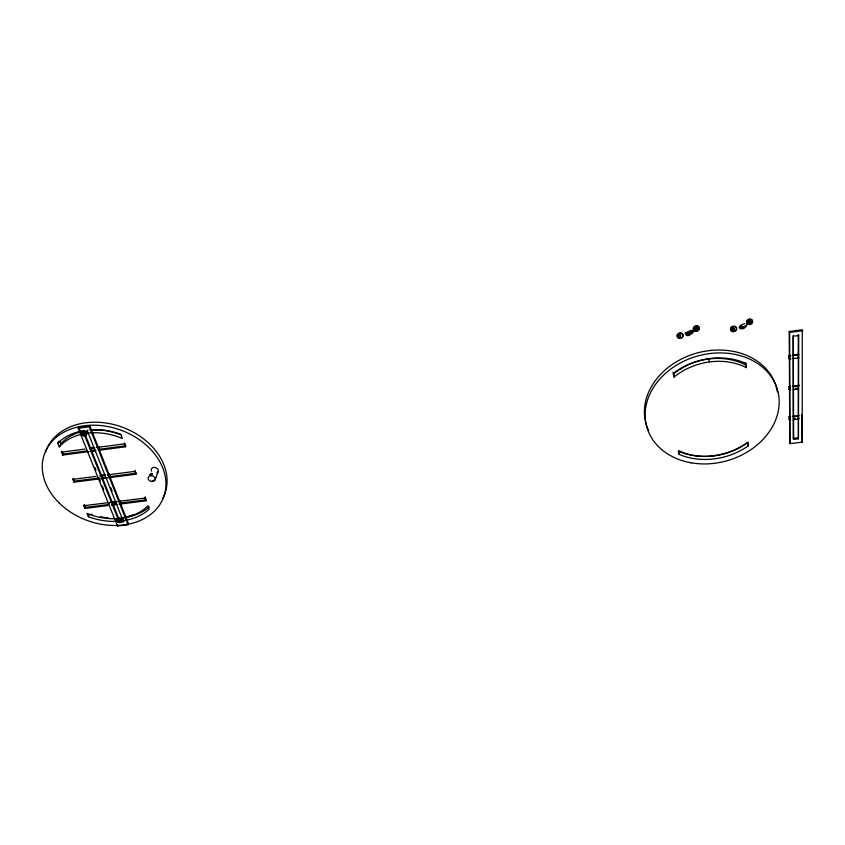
<?xml version="1.0" encoding="UTF-8"?>
<svg xmlns="http://www.w3.org/2000/svg" width="845" height="845" viewBox="0 0 845 845"><rect width="100%" height="100%" fill="white"/><g stroke="black" fill="none" stroke-linecap="round" stroke-linejoin="round"><path stroke-width="1.27" d="M798.419 438.808L798.25 334.557L798.715 335.518L798.419 438.808L793.645 439.4L793.212 335.233M801.873 414.525L802.19 442.157L789.874 443.667L789.198 331.493L802.275 329.73L802.19 442.157M747.466 322.346C749.029 318.301 755.071 323.022 749.114 323.36M748.512 322.209L749.631 321.375L750.888 321.839L742.322 327.987C738.519 329.793 742.142 324.966 742.322 327.987M119.42 520.816C127.426 520.488 115.11 517.161 119.261 520.414M119.166 504.18L145.984 500.821L146.375 499.775L119.599 503.124L120.951 503.06L119.979 500.589L118.321 501.539M155.079 479.875A3.655 2.82 17.8 0 0 150.801 475.746A3.655 2.82 17.8 0 0 149.047 480.298A3.655 2.82 17.8 0 0 155.079 479.875L158.195 471.531M145.984 500.821L144.928 498.064L145.329 497.018M128.049 524.713L128.451 523.646L89.802 425.795L78.691 427.295L78.194 428.299L117.487 526.002L128.049 524.713L89.316 426.799L89.802 425.795M83.993 430.527L83.095 431.584L119.377 522.252L123.476 521.745L123.888 520.689L122.599 517.446M149.966 474.563L150.97 473.559A1.31 0.94 -27.9 0 1 151.942 473.453L152.332 473.622A1.341 0.592 -8.2 0 1 152.565 473.918M117.487 526.002L117.909 524.946M108.699 477.721L135.887 474.225L136.161 472.841M120.951 503.06L119.303 504.021M135.887 474.225L134.809 471.383L135.221 470.348M98.865 450.3L125.472 446.794L125.905 445.78L98.347 449.413M695.245 328.737L696.502 328.061L697.569 328.589L688.664 334.768L686.858 334.715L695.625 328.325M125.472 446.794L124.363 443.857L124.796 442.843M115.987 521.386A57.946 44.067 19.7 0 1 88.398 516.739L89.316 514.637M107.737 505.606L84.954 508.458L85.419 507.401L84.352 504.845M84.954 508.458L83.813 505.722L84.278 504.676M98.347 447.449L98.696 446.688L97.323 446.868M99.668 478.883L73.99 482.178L74.476 481.143L73.452 478.682M73.99 482.178L72.818 479.358L73.304 478.323M123.476 521.745L87.394 431.003L87.88 429.999M88.736 451.631L62.678 455.064L63.185 454.05L62.203 451.695M62.678 455.064L61.463 452.159L61.981 451.145M58.77 441.227L57.745 443.234L59.266 446.889L60.808 443.868A54.122 41.236 19.7 0 1 79.916 432.091M744.772 323.603C733.354 326.994 742.618 332.159 746.547 325.948M743.082 328.293C745.142 326.508 741.171 325.6 739.945 326.857M686.404 333.574C684.313 335.275 688.01 336.289 689.203 335.222C694.326 330.089 675.884 336.923 691.453 330.258M750.54 322.42L750.001 322.663M689.383 335.116L693.037 332.708M697.199 329.149L696.618 329.392M688.707 334.747L688.865 333.786L687.26 333.838M151.91 474.732L149.945 474.848M78.194 428.299L89.316 426.799M789.198 331.493L789.652 332.455L802.75 330.691M83.095 431.584L87.394 431.003M793.666 336.194L798.715 335.518M89.781 447.861L93.203 447.406M790.867 358.956L789.262 359.167L788.924 358.428L788.924 355.439L790.529 355.227M792.948 354.911L798.588 354.161M61.463 452.159L84.944 449.065M89.422 448.621L94.915 447.903M96.731 447.501L124.363 443.857M790.867 355.956L789.262 356.167L788.924 355.439M793.286 355.639L798.926 354.889M63.185 454.05L86.591 450.966M90.51 450.448L94.936 449.952M788.924 358.428L790.54 358.217M797.775 357.266L798.578 357.16M90.478 451.251L95.96 450.522M98.707 450.163L99.731 449.318L98.696 446.688M793.286 358.629L798.916 357.889M90.035 451.462L93.964 450.945M100.713 475.186L102.065 475.017M103.417 474.837L105.445 474.584M108.149 474.235L109.501 474.056L107.811 475.006M790.117 390.105L788.998 389.45L788.998 386.556L790.571 386.355M792.948 386.049L799.285 385.236M72.818 479.358L95.95 476.379M99.826 475.883L103.692 475.386M107.569 474.89L134.809 471.383M100.375 475.967L105.107 475.355M790.117 387.211L788.998 386.556M793.286 386.799L798.831 386.08M74.476 481.143L97.555 478.175M101.727 477.731L102.403 477.647M103.079 477.562L105.783 477.214M108.477 476.865L136.298 473.2M788.998 389.45L790.582 389.249M795.325 388.647L798.483 388.235M101.389 478.513L106.797 477.816M108.825 477.552L110.505 476.601L109.692 474.531M793.286 389.693L798.821 388.985M100.956 478.714L107.4 477.89M111.308 501.676L112.638 501.507M118.638 500.758L119.303 500.673M790.17 420.123L789.072 419.447L789.061 416.648L790.624 416.458M792.959 416.162L799.19 415.381M83.813 505.722L109.174 502.543M110.441 502.384L116.811 501.592M118.078 501.434L144.928 498.064M110.98 502.469L116.314 501.793M790.17 417.324L789.061 416.648M793.286 416.934L798.736 416.247M85.419 507.401L108.171 504.56M112.29 504.148L114.286 503.895M114.952 503.81L115.617 503.726M789.072 419.447L790.624 419.257M794.511 418.771L795.293 418.676M797.627 418.381L799.18 418.19M111.973 504.93L117.297 504.264M793.286 419.733L798.736 419.046M111.54 505.13L115.353 504.655M123.782 520.7L121.226 521.016A57.946 44.067 19.7 0 0 149.164 509.208L147.864 505.796A54.333 41.31 19.7 0 1 86.993 513.369L88.408 516.739M793.212 336.373L793.212 438.354L797.976 437.773M127.141 523.815L128.451 523.646M789.441 442.622L790.212 442.526M83.982 433.929C87.341 433.517 84.764 432.27 83.771 433.612A1.067 0.813 22 0 0 82.039 433.327A1.067 0.813 22 0 0 82.588 434.7A1.067 0.813 22 0 0 83.908 434.045C81.849 433.897 84.785 431.394 83.697 433.548M695.245 329.983C698.783 328.863 696.28 332.824 695.942 330.215C701.424 329.677 695.688 325.029 694.199 329.127M801.863 415.856L801.525 415.085L801.852 418.666M793.212 438.354L793.645 439.4M59.794 441.428L60.808 443.868M78.691 427.295L79.979 430.517M94.746 467.264L95.981 470.348M98.854 477.499L100.323 481.143M102.266 485.991L103.713 489.604M109.163 503.176L109.417 503.8M85.968 436.527L118.501 517.953M110.822 487.787L112.153 491.135M745.089 362.653L746.293 367.628A58.231 46.623 -15.8 0 0 674.035 377.123L673.064 372.159M125.282 444.132L125.493 444.681M145.456 497.356L145.784 498.223M748.29 445.875L747.181 442.769A61.875 49.623 -15.9 0 1 678.239 451.251L679.074 454.367A62.118 49.739 -15.8 0 0 748.29 445.875L748.195 442.104A58.231 46.623 -15.8 0 1 678.831 450.66L679.074 454.367M708.543 359.009L709.546 361.913M674.035 377.123L673.771 373.067A62.118 49.739 -15.8 0 1 746.188 363.519L746.293 367.628M789.652 332.455L789.874 443.667M151.582 471.14A3.612 2.81 17.9 0 1 153.114 467.581A3.612 2.81 17.9 0 1 157.835 469.207A3.612 2.81 17.9 0 1 156.748 472.925M153.716 480.309A1.352 0.803 -30.9 0 1 152.258 480.604M152.375 474.256A1.341 0.592 -8.2 0 1 151.741 474.573M45.545 452.297A63.153 48.112 19.7 0 1 124.426 427.992A63.153 48.112 19.7 0 1 162.462 498.93M57.745 443.234A57.946 44.067 19.7 0 1 84.394 430.485M89.813 429.883A57.946 44.067 19.7 0 1 120.93 434.816L122.335 438.513A54.333 41.31 19.7 0 0 85.662 433.453M59.266 446.889A54.333 41.31 19.7 0 1 81.384 434.298M149.364 506.894A57.735 43.982 19.7 0 1 126.254 517.298M107.959 517.869A57.735 43.982 19.7 0 1 100.354 516.665M91.999 514.373A57.735 43.982 19.7 0 1 91.249 514.109M91.535 429.936A54.122 41.236 19.7 0 1 121.025 434.425M96.795 429.672A2.788 2.165 21.8 0 1 94.767 429.682M132.57 515.059A2.63 1.975 17.5 0 1 129.105 515.851M132.433 515.028A2.63 1.975 17.5 0 1 130.531 515.64M693.66 329.983A3 2.503 -19.2 0 1 696.354 326.212A3 2.503 -19.2 0 1 699.153 329.381A3 2.503 -19.2 0 1 694.4 330.828M693.407 329.296A3 2.503 -19.2 0 1 696.1 325.758A3 2.503 -19.2 0 1 699.132 328.504A3 2.503 -19.2 0 1 694.96 330.712M696.153 328.029A1.141 0.951 -19.3 0 1 697.97 327.353A1.141 0.951 -19.3 0 1 697.664 329.001M680.278 336.12A1.141 0.951 -18 0 1 678.588 336.87A1.141 0.951 -18 0 1 678.493 335.307A1.141 0.951 -18 0 1 680.246 335.592M648.633 430.718A67.674 54.281 -15.9 0 1 695.044 353.58A67.674 54.281 -15.9 0 1 777.358 391.848M673.19 374.187A57.999 46.517 -15.9 0 1 745.153 364.702M733.745 329.423A1.162 0.951 -20.8 0 1 732.013 330.173A1.162 0.951 -20.8 0 1 731.971 328.599A1.162 0.951 -20.8 0 1 733.724 328.885M746.864 323.181A3.053 2.503 -21.8 0 1 749.885 319.463A3.053 2.503 -21.8 0 1 752.399 322.801A3.053 2.503 -21.8 0 1 747.529 324.058M746.969 323.234A3.053 2.503 -21.9 0 1 748.818 319.167A3.053 2.503 -21.9 0 1 752.472 321.459A3.053 2.503 -21.9 0 1 748.279 324.058M749.43 321.322A1.151 0.951 -21.9 0 1 751.3 320.646A1.151 0.951 -21.9 0 1 750.856 322.325M749.135 323.857C751.332 325.8 750.371 321.269 749.135 323.857M732.288 328.811C735.456 330.712 734.337 326.064 732.309 328.716M82.63 433.189C87.468 437.89 87.257 428.616 82.63 433.189M117.434 520.7C119.916 522.632 118.701 519.041 117.434 520.7M118.553 520.045C123.433 521.534 119.272 518.767 118.564 520.013M678.873 335.465C681.968 337.504 680.816 332.676 678.873 335.465M59.087 502.881A63.386 48.197 19.7 0 0 163.349 497.842A63.386 48.197 19.7 0 0 89.876 425.267A63.386 48.197 19.7 0 0 59.087 502.881M81.754 435.027A2.81 2.165 22 0 0 86.359 434.869A2.81 2.165 22 0 0 83.159 431.552A2.81 2.165 22 0 0 81.754 435.027M81.997 434.52A2.81 2.165 22 0 0 86.602 434.372A2.81 2.165 22 0 0 83.401 431.056A2.81 2.165 22 0 0 81.997 434.52M117.518 521.809A2.641 1.975 17.6 0 0 121.849 521.449A2.641 1.975 17.6 0 0 118.649 518.576A2.641 1.975 17.6 0 0 117.518 521.809M117.73 521.27A2.641 1.975 17.7 0 0 122.05 520.921A2.641 1.975 17.7 0 0 118.86 518.048A2.641 1.975 17.7 0 0 117.73 521.27M679.391 338.391A3.01 2.514 -18 0 0 683.066 334.969A3.01 2.514 -18 0 0 678.123 334.219A3.01 2.514 -18 0 0 679.391 338.391M679.243 337.916A3.01 2.514 -18 0 0 682.918 334.504A3.01 2.514 -18 0 0 677.975 333.754A3.01 2.514 -18 0 0 679.243 337.916M691.094 462.806A67.949 54.407 -15.8 0 0 777.801 390.897A67.949 54.407 -15.8 0 0 667.582 371.557A67.949 54.407 -15.8 0 0 691.094 462.806M732.921 331.726A3.063 2.514 -20.8 0 0 736.555 328.145A3.063 2.514 -20.8 0 0 731.527 327.606A3.063 2.514 -20.8 0 0 732.921 331.726M732.742 331.261A3.063 2.514 -20.8 0 0 736.365 327.67A3.063 2.514 -20.8 0 0 731.347 327.131A3.063 2.514 -20.8 0 0 732.742 331.261"/></g></svg>
